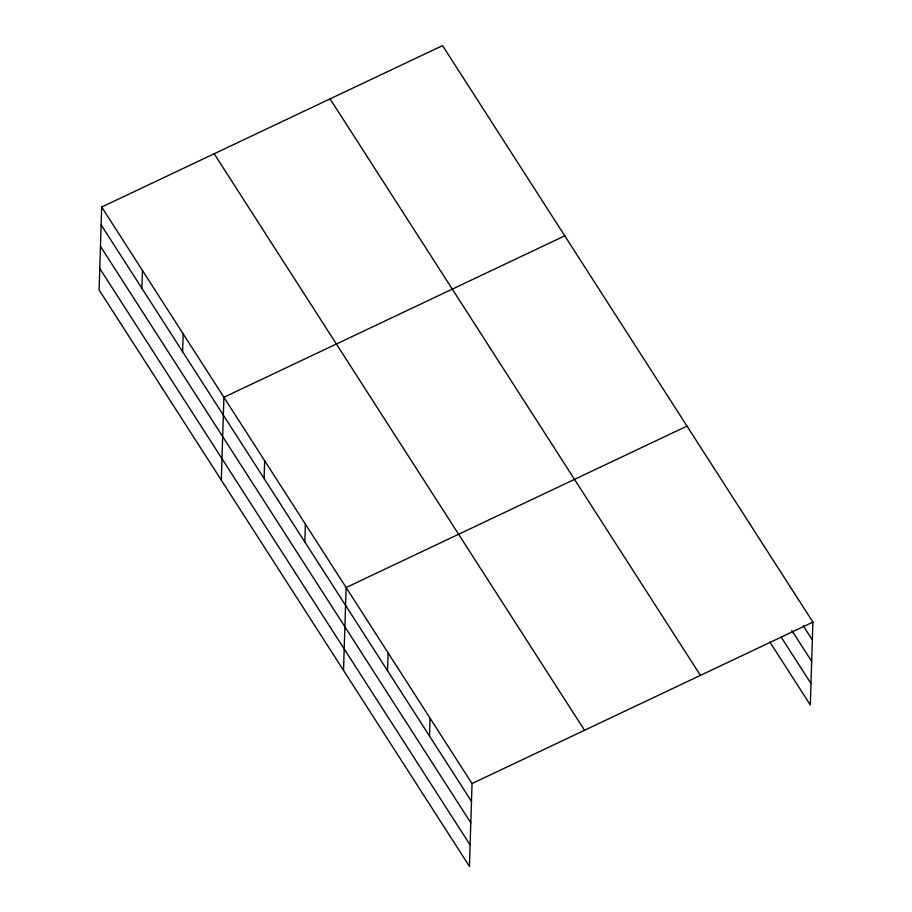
<?xml version="1.0" encoding="UTF-8"?>
<svg xmlns="http://www.w3.org/2000/svg" width="912" height="912" viewBox="0 0 912 912"><rect width="100%" height="100%" fill="white"/><g stroke="black" fill="none" stroke-linecap="round" stroke-linejoin="round"><path stroke-width="1.37" d="M101.699 207.035L99.089 289.891L469.441 866.4L472.04 783.545L101.699 207.035L442.559 45.6L812.911 622.109L810.301 704.965L769.865 642.002M141.873 288.283L142.432 270.454M182.605 351.701L183.175 333.86M221.308 480.134L223.907 397.279L564.779 235.843M264.081 478.526L264.651 460.697M304.825 541.945L305.383 524.115M343.516 670.388L346.127 587.533L686.987 426.098M387.532 670.696L388.09 652.867M429.506 736.041L430.065 718.211M472.04 783.545L812.911 622.109M803.187 625.689L812.353 639.939M791.833 630.511L811.68 661.405M781.219 637.18L810.985 683.51M330.076 98.872L700.427 675.382M214.183 153.763L584.524 730.273M101.129 224.865L471.481 801.374M100.457 246.32L470.809 822.829M99.761 268.436L470.113 844.945"/></g></svg>
